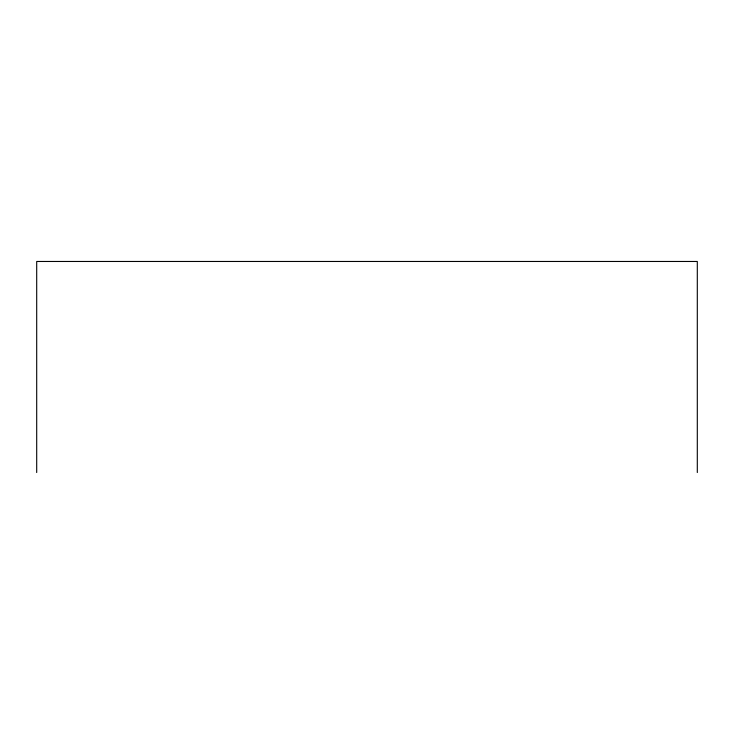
<?xml version="1.0" encoding="UTF-8"?>
<svg xmlns="http://www.w3.org/2000/svg" width="734" height="734" viewBox="0 0 734 734"><rect width="100%" height="100%" fill="white"/><g stroke="black" fill="none" stroke-linecap="round" stroke-linejoin="round"><path stroke-width="1.1" d="M697.3 472.531L697.3 261.469L36.7 261.469L36.7 472.531"/></g></svg>
